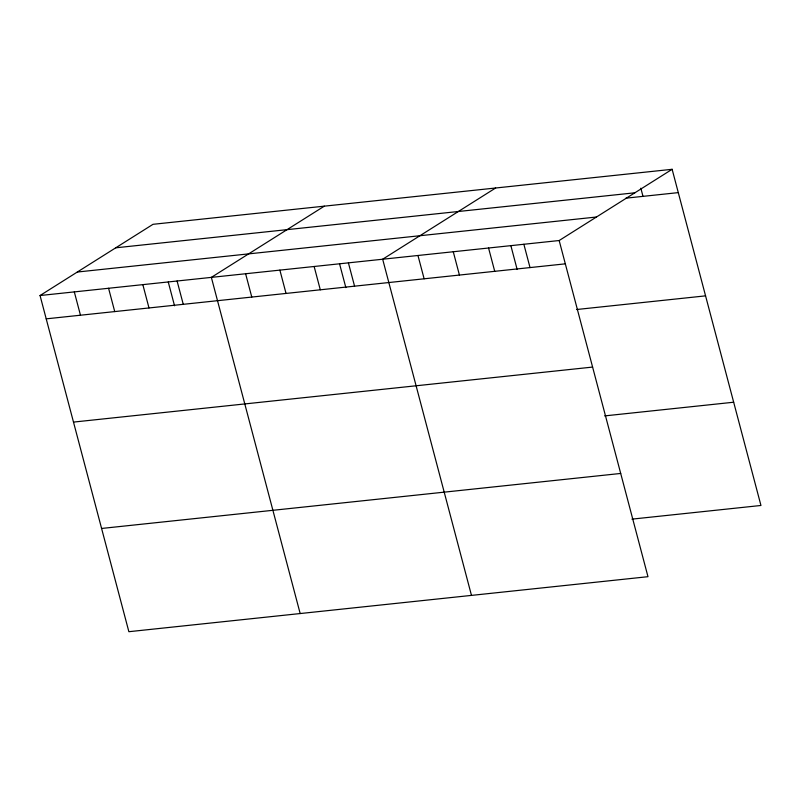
<?xml version="1.0" encoding="UTF-8"?>
<svg xmlns="http://www.w3.org/2000/svg" width="801" height="801" viewBox="0 0 801 801"><rect width="100%" height="100%" fill="white"/><g stroke="black" fill="none" stroke-linecap="round" stroke-linejoin="round"><path stroke-width="1.2" d="M672.129 169.301L559.168 240.53L647.979 576.69L128.871 631.699L40.05 295.529L153.021 224.31L672.129 169.301L760.95 505.471L631.919 519.138M324.325 206.157L211.354 277.376L300.175 613.546M495.629 188.005L382.668 259.224L471.479 595.393M115.734 247.809L634.853 192.801M625.951 198.167L678.287 192.62M77.327 272.03L596.445 217.021M40.05 295.529L559.168 240.53M46.208 318.848L565.326 263.839M576.54 309.526L705.571 295.859M73.492 422.087L592.6 367.078M604.645 415.899L733.676 402.222M101.587 528.46L620.705 473.451M640.84 188.195L642.993 196.355M523.864 244.265L530.022 267.584M510.888 245.737L517.156 269.466M488.56 248.01L494.728 271.319M453.266 251.744L459.424 275.063M417.962 255.489L424.13 278.808M348.405 262.858L354.563 286.177M339.574 263.889L345.852 287.619M314.142 266.493L320.3 289.802M279.879 270.117L286.037 293.436M245.617 273.752L251.774 297.061M177.091 281.011L183.259 304.33M168.27 282.032L174.538 305.772M142.838 284.645L148.996 307.954M108.576 288.27L114.733 311.589M74.313 291.904L80.47 315.214"/></g></svg>
